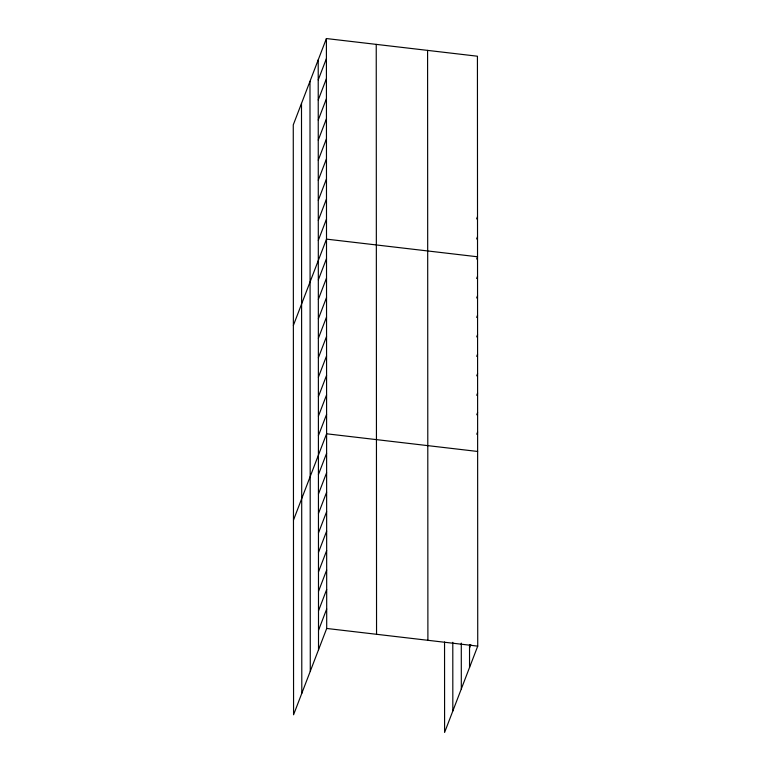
<?xml version="1.0" encoding="UTF-8"?>
<svg xmlns="http://www.w3.org/2000/svg" width="771" height="771" viewBox="0 0 771 771"><rect width="100%" height="100%" fill="white"/><g stroke="black" fill="none" stroke-linecap="round" stroke-linejoin="round"><path stroke-width="1.16" d="M326.403 38.55L293.269 124.873L293.568 714.784L326.702 628.461L326.403 38.55L477.432 56.216L477.731 646.127L444.597 732.45L444.549 641.983M318.221 79.943L326.412 58.606M318.23 99.999L326.422 78.661M318.24 120.054L326.432 98.717M318.25 140.12L326.441 118.782M318.259 160.175L326.451 138.838M318.269 180.231L326.461 158.893M318.288 200.287L326.47 178.949M318.298 220.342L326.48 199.005M318.307 240.398L326.499 219.06M293.365 325.439L326.509 239.126L477.538 256.782L476.671 259.027M318.327 279.921L326.519 258.584M318.336 299.389L326.528 278.052M318.346 318.857L326.538 297.519M318.356 338.324L326.547 316.987M318.365 357.792L326.557 336.455M318.375 377.26L326.567 355.923M318.384 396.728L326.576 375.39M318.394 416.195L326.586 394.858M318.404 435.663L326.596 414.326M293.472 520.117L326.605 433.794L477.635 451.459M318.423 474.599L326.615 453.261M318.433 494.066L326.625 472.729M318.442 513.534L326.634 492.197M318.452 533.002L326.644 511.665M318.462 552.47L326.653 531.132M318.471 571.937L326.663 550.6M318.49 591.396L326.673 570.058M318.5 610.863L326.682 589.526M318.51 630.331L326.692 608.994M476.651 218.916L477.509 216.67M476.661 238.971L477.519 236.726M476.68 278.495L477.548 276.249M476.69 297.963L477.557 295.717M476.7 317.43L477.567 315.185M476.709 336.898L477.577 334.653M476.719 356.366L477.586 354.12M476.729 375.834L477.596 373.588M476.738 395.301L477.606 393.056M476.748 414.769L477.615 412.524M476.757 434.237L477.625 431.991M469.529 647.997L470.83 644.623M326.702 628.461L477.731 646.127M469.529 644.566L469.539 667.464M461.289 643.101L461.309 688.908M452.799 642.301L452.828 711.007M427.587 50.385L427.895 640.296M376.238 44.381L376.547 634.292M318.211 59.887L318.519 649.799M309.981 81.331L310.279 671.242M301.5 103.43L301.798 693.341"/></g></svg>
